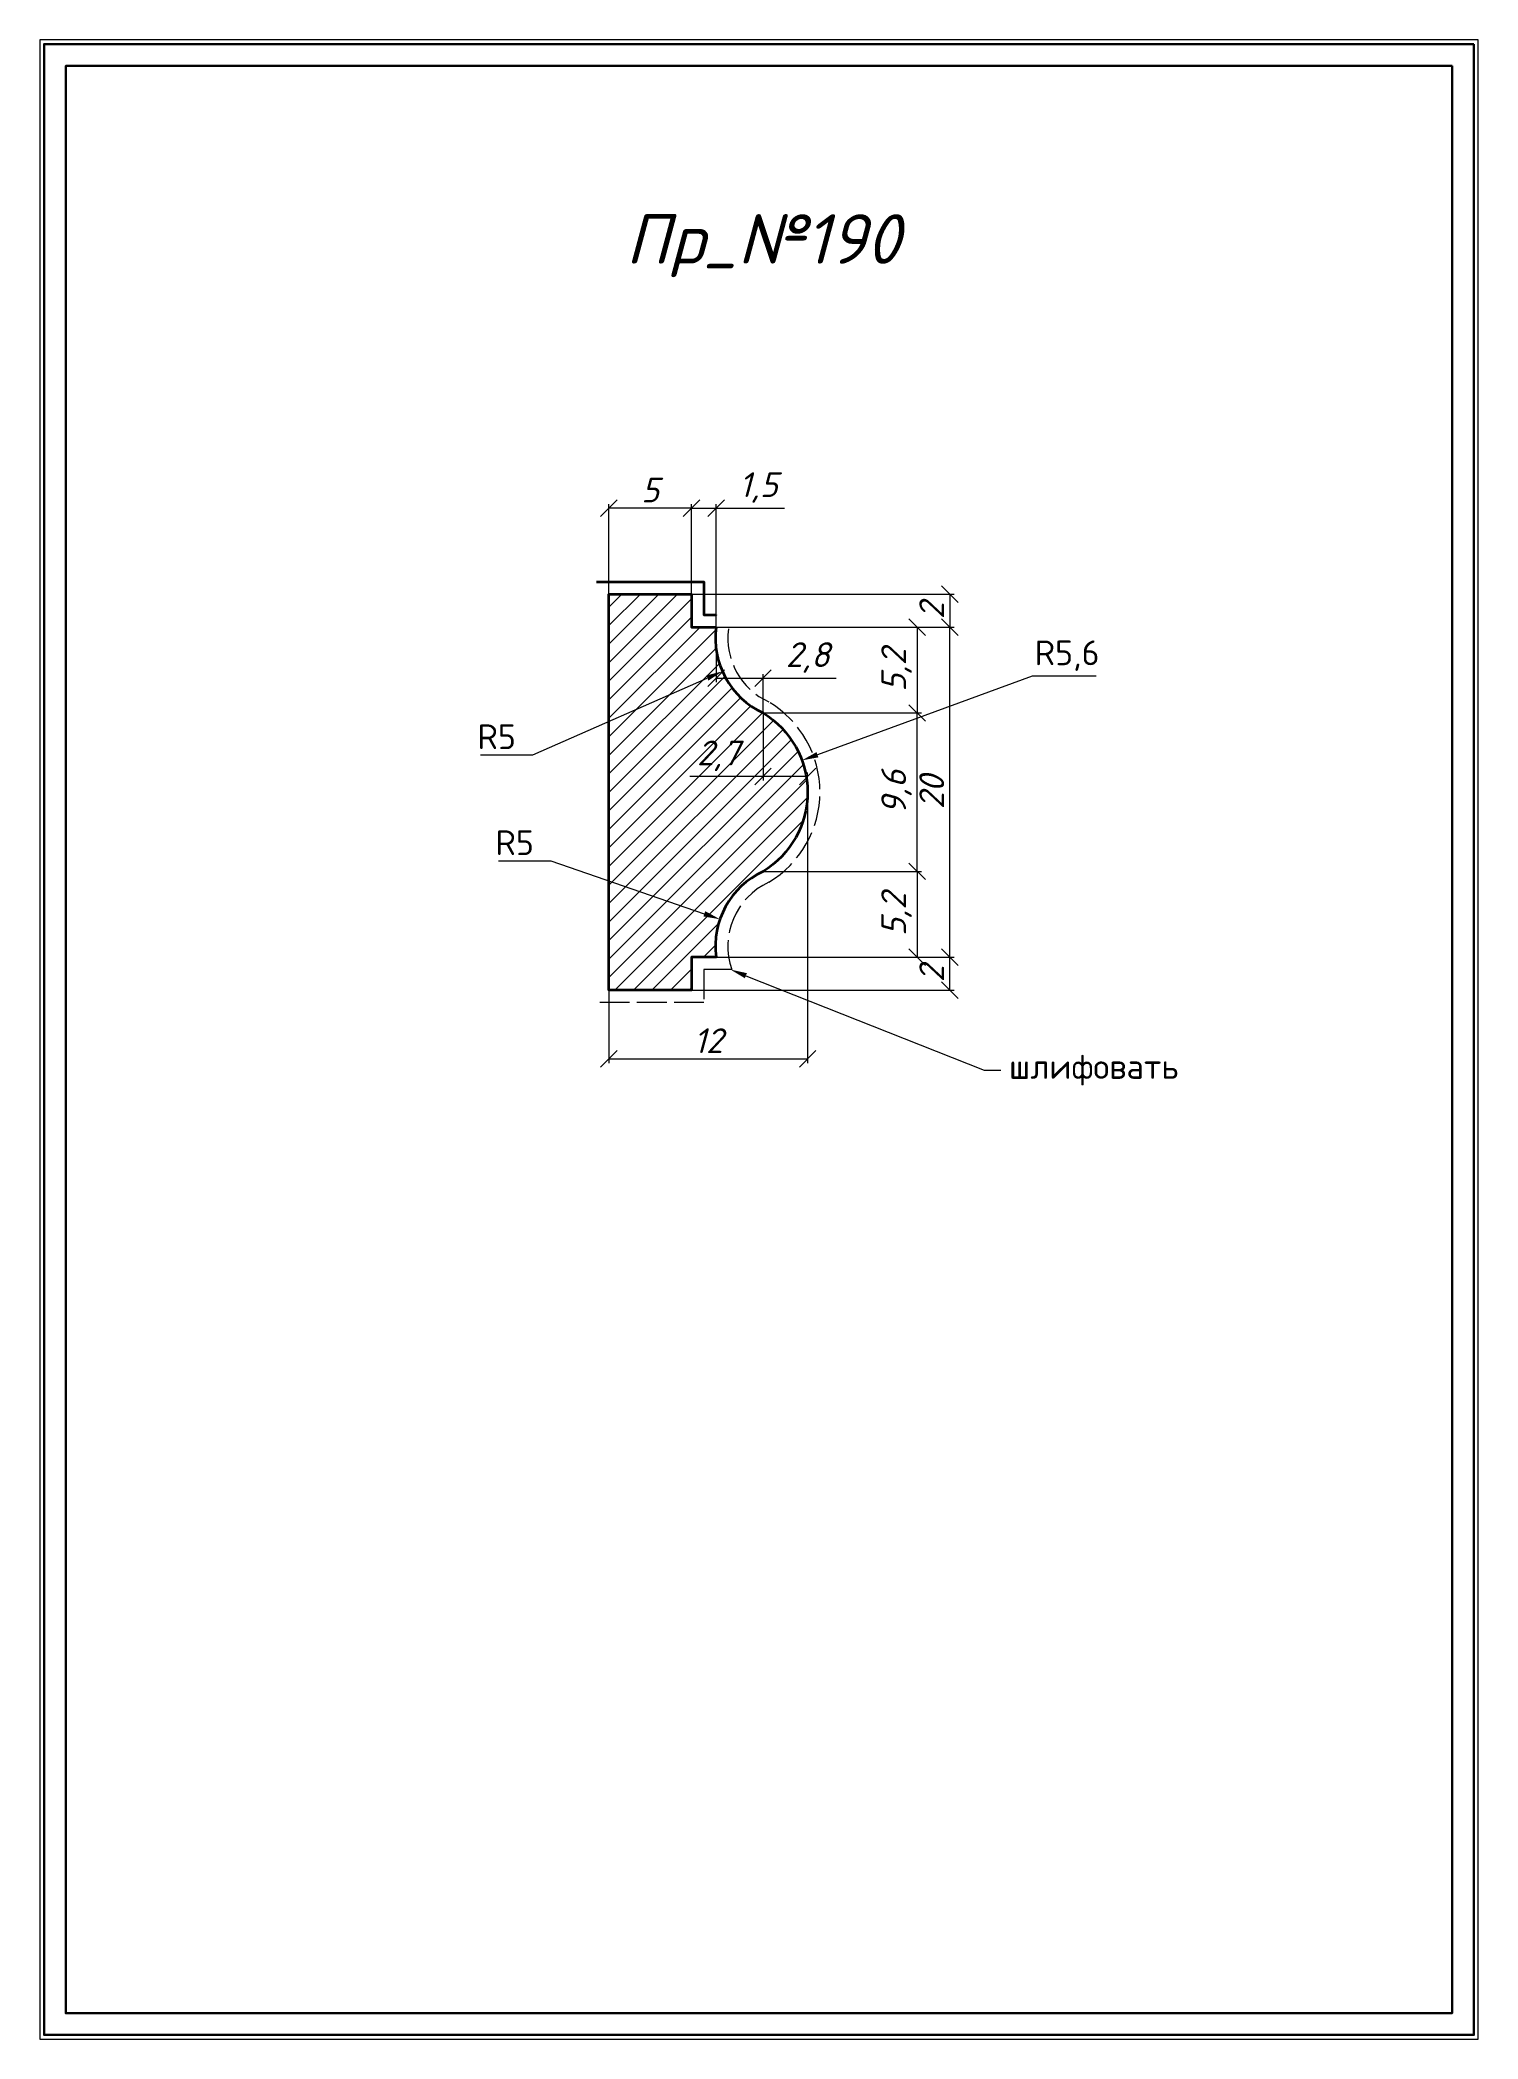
# Model space of a CAD drawing. Header units: millimetres. Extents: x 0 to 87, y -2499 to -2377.
import ezdxf
from ezdxf import colors
from ezdxf.entities.mleader import LeaderData, LeaderLine
from ezdxf.math import Vec2, Vec3

# ---------------------------------------------------------------- set-up
doc = ezdxf.new("R2010")
doc.units = ezdxf.units.MM
doc.linetypes.add('ACAD_ISO02W100', pattern=[15, 12, -3])
doc.layers.get('0').update_dxf_attribs({"lineweight": 13})
for name, color, linetype, lineweight in [('Пр_№190', 1, 'Continuous', 35), ('служебный слой ЛИНИИ ПУНКТИРНЫЕ', 7, 'ACAD_ISO02W100', 13), ('служебный слой НАДПИСИ', 7, 'Continuous', 13), ('служебный слой РАЗМЕРЫ', 7, 'Continuous', 9), ('служебный слой ШТАМП', 7, 'Continuous', 30)]:
    doc.layers.add(name, color=color, linetype=linetype, lineweight=lineweight)
doc.styles.add('ЕСКД', font='isocpeur.ttf', dxfattribs={"oblique": 15})
doc.styles.add('ЕСКД профили размеры', font='isocpeur.ttf')
doc.styles.add('ЕСКД профили текст', font='isocpeur.ttf')
doc.dimstyles.new('ЕСКД', dxfattribs={"dimtxt": 3.5, "dimasz": 2.5, "dimexe": 0.25, "dimexo": 0, "dimgap": 0.35, "dimtad": 1, "dimdec": 1, "dimzin": 9, "dimtxsty": 'ЕСКД', "dimblk": 'OBLIQUE', "dimcen": 0, "dimclrd": 256, "dimclre": 256, "dimclrt": 256, "dimadec": 1, "dimazin": 0, "dimtfac": 1, "dimtdec": 1, "dimtmove": 0, "dimatfit": 3, "dimldrblk": 'DOTSMALL', "dimfxl": 1, "dimlwd": -1, "dimlwe": -1, "dimarcsym": 0})
doc.dimstyles.new('ЕСКД профили$4', dxfattribs={"dimtxt": 1.5, "dimasz": 1, "dimexe": 0.3, "dimexo": 0, "dimgap": 0.35, "dimtad": 1, "dimtoh": 1, "dimdec": 1, "dimzin": 9, "dimtxsty": 'ЕСКД профили размеры', "dimblk": 'OBLIQUE', "dimcen": 0, "dimse1": 1, "dimclrd": 256, "dimclre": 256, "dimclrt": 256, "dimadec": 1, "dimazin": 0, "dimtfac": 1, "dimtdec": 1, "dimtofl": 0, "dimtmove": 0, "dimatfit": 3, "dimldrblk": 'DOTSMALL', "dimfxl": 1, "dimlwd": -1, "dimlwe": -1, "dimarcsym": 2})

# ---------------------------------------------------------------- blocks, each defined once
blk = doc.blocks.new('*D16')
at = {"layer": 'Defpoints', "color": 0, "transparency": 16777216}
for p in [(45.92, -2421.06), (40.64, -2422.99)]:
    blk.add_point(p, dxfattribs=at)
at = {"layer": 'служебный слой РАЗМЕРЫ', "transparency": 16777216}
for p, q in [((59.87, -2415.97), (46.86, -2420.72)), ((63.75, -2415.97), (59.87, -2415.97))]:
    blk.add_line(p, q, dxfattribs=at)
blk.add_solid([(46.8, -2420.56), (46.91, -2420.88), (45.92, -2421.06)], dxfattribs=at)
at = {"layer": 'служебный слой РАЗМЕРЫ', "transparency": 16777216, "insert": (61.98, -2414.72), "char_height": 1.5, "attachment_point": 5, "style": 'ЕСКД профили размеры'}
blk.add_mtext('R5,6', dxfattribs=at)
blk = doc.blocks.new('_DotSmall')
at = {"color": 0, "linetype": 'ByBlock', "lineweight": -3, "const_width": 0.5}
blk.add_lwpolyline([(-0.0625, 0, 1), (0.0625, 0, 1)], format="xyb", close=True, dxfattribs=at)
blk = doc.blocks.new('_OBLIQUE')
at = {"color": 0, "linetype": 'ByBlock'}
blk.add_line((-0.5, -0.5), (0.5, 0.5), dxfattribs=at)
blk = doc.blocks.new('*D14')
at = {"layer": 'Defpoints', "color": 0, "transparency": 16777216}
for p in [(45.68, -2413.66), (41.1, -2415.67)]:
    blk.add_point(p, dxfattribs=at)
at = {"layer": 'служебный слой РАЗМЕРЫ', "transparency": 16777216}
for p, q in [((29.61, -2420.73), (40.18, -2416.08)), ((26.44, -2420.73), (29.61, -2420.73))]:
    blk.add_line(p, q, dxfattribs=at)
blk.add_solid([(40.12, -2415.92), (40.25, -2416.23), (41.1, -2415.67)], dxfattribs=at)
at = {"layer": 'служебный слой РАЗМЕРЫ', "transparency": 16777216, "insert": (27.42, -2419.63), "char_height": 1.5, "attachment_point": 5, "style": 'ЕСКД профили размеры'}
blk.add_mtext('R5', dxfattribs=at)
blk = doc.blocks.new('*D13')
at = {"layer": 'Defpoints', "color": 0, "transparency": 16777216}
for p in [(40.95, -2430.69), (45.68, -2432.32)]:
    blk.add_point(p, dxfattribs=at)
at = {"layer": 'служебный слой РАЗМЕРЫ', "transparency": 16777216}
for p, q in [((27.54, -2427.15), (30.7, -2427.15)), ((30.7, -2427.15), (40, -2430.36))]:
    blk.add_line(p, q, dxfattribs=at)
blk.add_solid([(40.06, -2430.2), (39.95, -2430.52), (40.95, -2430.69)], dxfattribs=at)
at = {"layer": 'служебный слой РАЗМЕРЫ', "transparency": 16777216, "insert": (28.51, -2426.05), "char_height": 1.5, "attachment_point": 5, "style": 'ЕСКД профили размеры'}
blk.add_mtext('R5', dxfattribs=at)
blk = doc.blocks.new('*D12')
at = {"layer": 'Defpoints', "color": 0, "transparency": 16777216}
for p in [(43.56, -2418.19), (43.56, -2422.04), (46.26, -2422.99)]:
    blk.add_point(p, dxfattribs=at)
at = {"layer": 'служебный слой РАЗМЕРЫ', "transparency": 16777216}
for p, q in [((43.56, -2418.19), (43.56, -2422.29)), ((43.56, -2422.04), (39.13, -2422.04)), ((46.26, -2422.04), (43.56, -2422.04)), ((46.26, -2422.99), (46.26, -2421.79))]:
    blk.add_line(p, q, dxfattribs=at)
at = {"layer": 'служебный слой РАЗМЕРЫ', "transparency": 16777216, "rotation": 180}
blk.add_blockref('_OBLIQUE', (43.56, -2422.04), dxfattribs=at)
at = {"layer": 'служебный слой РАЗМЕРЫ', "transparency": 16777216}
blk.add_blockref('_OBLIQUE', (46.26, -2422.04), dxfattribs=at)
at = {"layer": 'служебный слой РАЗМЕРЫ', "transparency": 16777216, "insert": (40.85, -2420.79), "char_height": 1.5, "attachment_point": 5, "style": 'ЕСКД'}
blk.add_mtext('2,7', dxfattribs=at)
blk = doc.blocks.new('*D11')
at = {"layer": 'Defpoints', "color": 0, "transparency": 16777216}
for p in [(40.72, -2412.99), (43.56, -2416.08), (43.56, -2418.19)]:
    blk.add_point(p, dxfattribs=at)
at = {"layer": 'служебный слой РАЗМЕРЫ', "transparency": 16777216}
for p, q in [((40.72, -2412.99), (40.72, -2416.33)), ((40.72, -2416.08), (43.56, -2416.08)), ((43.56, -2418.19), (43.56, -2415.83)), ((43.56, -2416.08), (47.99, -2416.08))]:
    blk.add_line(p, q, dxfattribs=at)
at = {"layer": 'служебный слой РАЗМЕРЫ', "transparency": 16777216, "rotation": 180}
blk.add_blockref('_OBLIQUE', (40.72, -2416.08), dxfattribs=at)
at = {"layer": 'служебный слой РАЗМЕРЫ', "transparency": 16777216}
blk.add_blockref('_OBLIQUE', (43.56, -2416.08), dxfattribs=at)
at = {"layer": 'служебный слой РАЗМЕРЫ', "transparency": 16777216, "insert": (46.27, -2414.83), "char_height": 1.5, "attachment_point": 5, "style": 'ЕСКД'}
blk.add_mtext('2,8', dxfattribs=at)
blk = doc.blocks.new('*D10')
at = {"layer": 'Defpoints', "color": 0, "transparency": 16777216}
for p in [(40.72, -2412.99), (43.56, -2418.19), (52.9, -2418.19)]:
    blk.add_point(p, dxfattribs=at)
at = {"layer": 'служебный слой РАЗМЕРЫ', "transparency": 16777216}
for p, q in [((40.72, -2412.99), (53.15, -2412.99)), ((52.9, -2412.99), (52.9, -2418.19)), ((43.56, -2418.19), (53.15, -2418.19))]:
    blk.add_line(p, q, dxfattribs=at)
for p, rotation in [((52.9, -2412.99), 90), ((52.9, -2418.19), 270)]:
    blk.add_blockref('_OBLIQUE', p, dxfattribs=dict(at, rotation=rotation))
at = {"layer": 'служебный слой РАЗМЕРЫ', "transparency": 16777216, "insert": (51.65, -2415.59), "char_height": 1.5, "attachment_point": 5, "rotation": 90, "style": 'ЕСКД'}
blk.add_mtext('5,2', dxfattribs=at)
blk = doc.blocks.new('*D9')
at = {"layer": 'Defpoints', "color": 0, "transparency": 16777216}
for p in [(43.56, -2418.19), (52.9, -2418.19), (43.56, -2427.79)]:
    blk.add_point(p, dxfattribs=at)
at = {"layer": 'служебный слой РАЗМЕРЫ', "transparency": 16777216}
for p, q in [((43.56, -2418.19), (53.15, -2418.19)), ((52.9, -2427.79), (52.9, -2418.19)), ((43.56, -2427.79), (53.15, -2427.79))]:
    blk.add_line(p, q, dxfattribs=at)
for p, rotation in [((52.9, -2418.19), 90), ((52.9, -2427.79), 270)]:
    blk.add_blockref('_OBLIQUE', p, dxfattribs=dict(at, rotation=rotation))
at = {"layer": 'служебный слой РАЗМЕРЫ', "transparency": 16777216, "insert": (51.65, -2422.99), "char_height": 1.5, "attachment_point": 5, "rotation": 90, "style": 'ЕСКД'}
blk.add_mtext('9,6', dxfattribs=at)
blk = doc.blocks.new('*D8')
at = {"layer": 'Defpoints', "color": 0, "transparency": 16777216}
for p in [(43.56, -2427.79), (40.72, -2432.99), (52.9, -2432.99)]:
    blk.add_point(p, dxfattribs=at)
at = {"layer": 'служебный слой РАЗМЕРЫ', "transparency": 16777216}
for p, q in [((43.56, -2427.79), (53.15, -2427.79)), ((52.9, -2427.79), (52.9, -2432.99)), ((40.72, -2432.99), (53.15, -2432.99))]:
    blk.add_line(p, q, dxfattribs=at)
for p, rotation in [((52.9, -2427.79), 90), ((52.9, -2432.99), 270)]:
    blk.add_blockref('_OBLIQUE', p, dxfattribs=dict(at, rotation=rotation))
at = {"layer": 'служебный слой РАЗМЕРЫ', "transparency": 16777216, "insert": (51.65, -2430.39), "char_height": 1.5, "attachment_point": 5, "rotation": 90, "style": 'ЕСКД'}
blk.add_mtext('5,2', dxfattribs=at)
blk = doc.blocks.new('*D7')
at = {"layer": 'Defpoints', "color": 0, "transparency": 16777216}
for p in [(40.72, -2432.99), (54.88, -2432.99), (39.22, -2434.99)]:
    blk.add_point(p, dxfattribs=at)
at = {"layer": 'служебный слой РАЗМЕРЫ', "transparency": 16777216}
for p, q in [((40.72, -2432.99), (55.13, -2432.99)), ((54.88, -2434.99), (54.88, -2432.99)), ((39.22, -2434.99), (55.13, -2434.99))]:
    blk.add_line(p, q, dxfattribs=at)
for p, rotation in [((54.88, -2432.99), 90), ((54.88, -2434.99), 270)]:
    blk.add_blockref('_OBLIQUE', p, dxfattribs=dict(at, rotation=rotation))
at = {"layer": 'служебный слой РАЗМЕРЫ', "transparency": 16777216, "insert": (53.78, -2433.99), "char_height": 1.5, "attachment_point": 5, "rotation": 90, "style": 'ЕСКД'}
blk.add_mtext('2', dxfattribs=at)
blk = doc.blocks.new('*D6')
at = {"layer": 'Defpoints', "color": 0, "transparency": 16777216}
for p in [(34.22, -2405.78), (34.22, -2410.99), (39.22, -2410.99)]:
    blk.add_point(p, dxfattribs=at)
at = {"layer": 'служебный слой РАЗМЕРЫ', "transparency": 16777216}
for p, q in [((34.22, -2410.99), (34.22, -2405.53)), ((39.22, -2410.99), (39.22, -2405.53)), ((39.22, -2405.78), (34.22, -2405.78))]:
    blk.add_line(p, q, dxfattribs=at)
at = {"layer": 'служебный слой РАЗМЕРЫ', "transparency": 16777216, "rotation": 180}
blk.add_blockref('_OBLIQUE', (34.22, -2405.78), dxfattribs=at)
at = {"layer": 'служебный слой РАЗМЕРЫ', "transparency": 16777216}
blk.add_blockref('_OBLIQUE', (39.22, -2405.78), dxfattribs=at)
at = {"layer": 'служебный слой РАЗМЕРЫ', "transparency": 16777216, "insert": (36.72, -2404.68), "char_height": 1.5, "attachment_point": 5, "style": 'ЕСКД'}
blk.add_mtext('5', dxfattribs=at)
blk = doc.blocks.new('*D5')
at = {"layer": 'Defpoints', "color": 0, "transparency": 16777216}
for p in [(40.72, -2405.78), (39.22, -2412.99), (40.72, -2412.99)]:
    blk.add_point(p, dxfattribs=at)
at = {"layer": 'служебный слой РАЗМЕРЫ', "transparency": 16777216}
for p, q in [((39.22, -2412.99), (39.22, -2405.53)), ((40.72, -2412.99), (40.72, -2405.53)), ((39.22, -2405.78), (40.72, -2405.78)), ((40.72, -2405.78), (44.85, -2405.78))]:
    blk.add_line(p, q, dxfattribs=at)
at = {"layer": 'служебный слой РАЗМЕРЫ', "transparency": 16777216, "rotation": 180}
blk.add_blockref('_OBLIQUE', (39.22, -2405.78), dxfattribs=at)
at = {"layer": 'служебный слой РАЗМЕРЫ', "transparency": 16777216}
blk.add_blockref('_OBLIQUE', (40.72, -2405.78), dxfattribs=at)
at = {"layer": 'служебный слой РАЗМЕРЫ', "transparency": 16777216, "insert": (43.28, -2404.53), "char_height": 1.5, "attachment_point": 5, "style": 'ЕСКД'}
blk.add_mtext('1,5', dxfattribs=at)
blk = doc.blocks.new('*D3')
at = {"layer": 'Defpoints', "color": 0, "transparency": 16777216}
for p in [(39.22, -2410.99), (39.22, -2412.99), (54.88, -2412.99)]:
    blk.add_point(p, dxfattribs=at)
at = {"layer": 'служебный слой РАЗМЕРЫ', "transparency": 16777216}
for p, q in [((39.22, -2410.99), (55.13, -2410.99)), ((54.88, -2410.99), (54.88, -2412.99)), ((39.22, -2412.99), (55.13, -2412.99))]:
    blk.add_line(p, q, dxfattribs=at)
for p, rotation in [((54.88, -2410.99), 90), ((54.88, -2412.99), 270)]:
    blk.add_blockref('_OBLIQUE', p, dxfattribs=dict(at, rotation=rotation))
at = {"layer": 'служебный слой РАЗМЕРЫ', "transparency": 16777216, "insert": (53.78, -2411.99), "char_height": 1.5, "attachment_point": 5, "rotation": 90, "style": 'ЕСКД'}
blk.add_mtext('2', dxfattribs=at)

msp = doc.modelspace()

# ---------------------------------------------------------------- hatches: boundary and pattern name
at = {"layer": 'служебный слой РАЗМЕРЫ'}
h = msp.add_hatch(dxfattribs=at)
h.set_pattern_fill('ANSI31', color=256, scale=0.25, style=0)
h.paths.add_polyline_path([(39.22, -2412.99), (39.22, -2410.99), (34.22, -2410.99), (34.22, -2434.99), (39.22, -2434.99), (39.22, -2432.99), (40.72, -2432.99, -0.327964), (43.56, -2427.79, 0.562155), (43.56, -2418.19, -0.328043), (40.72, -2412.99)])
h.paths.add_polyline_path([(38.7, -2422.35), (42.07, -2422.35), (43.03, -2418.77), (39.66, -2418.77)], flags=24)

# ---------------------------------------------------------------- linework, layer by layer
at = {"layer": 'Пр_№190'}
msp.add_lwpolyline([(33.47, -2410.24), (39.97, -2410.24), (39.97, -2412.24), (40.72, -2412.24), (40.72, -2412.24)], dxfattribs=at)
msp.add_lwpolyline([(40.72, -2412.99, 0.328043), (43.56, -2418.19, -0.562155), (43.56, -2427.79, 0.327964), (40.72, -2432.99), (40.72, -2432.99), (39.22, -2432.99), (39.22, -2434.99), (34.22, -2434.99), (34.22, -2410.99), (39.22, -2410.99), (39.22, -2412.99), (40.72, -2412.99), (40.72, -2412.99)], format="xyb", dxfattribs=at)
at = {"layer": 'служебный слой ЛИНИИ ПУНКТИРНЫЕ', "ltscale": 0.15}
msp.add_lwpolyline([(33.47, -2410.24), (39.97, -2410.24), (39.97, -2412.24), (40.72, -2412.24), (40.72, -2412.24)], dxfattribs=at)
msp.add_lwpolyline([(41.46, -2413.1, 0.329721), (43.91, -2417.52, -0.566727), (43.91, -2428.45, 0.388605), (41.67, -2433.74), (40.72, -2433.74), (39.97, -2433.74), (39.97, -2435.74), (33.47, -2435.74)], format="xyb", dxfattribs=at)
at = {"layer": 'служебный слой ШТАМП', "color": 6, "lineweight": 5, "ltscale": 100}
msp.add_lwpolyline([(86.88, -2377.41), (-0.25, -2377.41), (-0.25, -2498.54), (86.88, -2498.54)], close=True, dxfattribs=at)
at = {"layer": 'служебный слой ШТАМП', "ltscale": 100}
for points in [[(86.63, -2377.66), (0, -2377.66), (0, -2498.29), (86.63, -2498.29)], [(85.31, -2378.98), (1.31, -2378.98), (1.31, -2496.98), (85.31, -2496.98)]]:
    msp.add_lwpolyline(points, close=True, dxfattribs=at)

# ---------------------------------------------------------------- texts
at = {"layer": 'служебный слой НАДПИСИ', "style": 'ЕСКД', "oblique": 15}
msp.add_text('Пр_№190', height=3, dxfattribs=at).set_placement((35.23, -2390.97))

# ---------------------------------------------------------------- dimensions: what is measured, and where the dimension line sits
at = {"layer": 'служебный слой РАЗМЕРЫ'}
for base, p1, p2, angle, picture, middle in [((34.22, -2405.78), (39.22, -2410.99), (34.22, -2410.99), 180, '*D6', (36.72, -2404.68)), ((40.72, -2405.78), (39.22, -2412.99), (40.72, -2412.99), 180, '*D5', (43.28, -2404.53)), ((54.88, -2412.99), (39.22, -2410.99), (39.22, -2412.99), 90, '*D3', (53.78, -2411.99)), ((52.9, -2418.19), (40.72, -2412.99), (43.56, -2418.19), 90, '*D10', (51.65, -2415.59)), ((52.9, -2418.19), (43.56, -2427.79), (43.56, -2418.19), 90, '*D9', (51.65, -2422.99)), ((52.9, -2432.99), (43.56, -2427.79), (40.72, -2432.99), 90, '*D8', (51.65, -2430.39)), ((54.88, -2432.99), (39.22, -2434.99), (40.72, -2432.99), 270, '*D7', (53.78, -2433.99))]:
    dim = msp.add_linear_dim(base=base, p1=p1, p2=p2, angle=angle, dimstyle='ЕСКД', override={"dimtxt": 1.5, "dimasz": 1}, dxfattribs=at)
    dim.commit()
    dim.dimension.update_dxf_attribs({"geometry": picture, "text_midpoint": middle})
msp.add_linear_dim(base=(54.88, -2412.99), p1=(40.72, -2432.99), p2=(40.72, -2412.99), angle=90, dimstyle='ЕСКД', override={"dimtxt": 1.5, "dimasz": 1}, dxfattribs=at).render()
for center, mpoint, picture, middle in [((45.68, -2413.66), (41.1, -2415.67), '*D14', (27.42, -2420.73)), ((40.64, -2422.99), (45.92, -2421.06), '*D16', (61.98, -2415.97)), ((45.68, -2432.32), (40.95, -2430.69), '*D13', (28.51, -2427.15))]:
    dim = msp.add_radius_dim(center=center, mpoint=mpoint, dimstyle='ЕСКД профили$4', override={"dimsah": 1}, dxfattribs=at)
    dim.commit()
    dim.dimension.update_dxf_attribs({"geometry": picture, "text_midpoint": middle, "dimtype": 132})
for base, p1, picture, middle in [((43.56, -2416.08), (40.72, -2412.99), '*D11', (46.27, -2414.83)), ((43.56, -2422.04), (46.26, -2422.99), '*D12', (40.85, -2420.79))]:
    dim = msp.add_linear_dim(base=base, p1=p1, p2=(43.56, -2418.19), dimstyle='ЕСКД', override={"dimtxt": 1.5, "dimasz": 1}, dxfattribs=at)
    dim.commit()
    dim.dimension.update_dxf_attribs({"geometry": picture, "text_midpoint": middle})
msp.add_linear_dim(base=(46.26, -2439.15), p1=(34.22, -2434.99), p2=(46.26, -2423.25), dimstyle='ЕСКД', override={"dimtxt": 1.5, "dimasz": 1}, dxfattribs=at).render()

# ---------------------------------------------------------------- leaders
ml = msp.add_multileader_mtext('Standard', dxfattribs=at)
ml.set_content('\\A1;шлифовать', color=256, style='ЕСКД профили текст')
ml.set_leader_properties(color=256, linetype='ByLayer', lineweight=-1)
ml.build(insert=Vec2(0, 0))
ml.multileader.update_dxf_attribs({"dogleg_length": 1, "arrow_head_size": 1})
ctx = ml.context
ctx.base_point, ctx.char_height, ctx.arrow_head_size, ctx.landing_gap_size, ctx.plane_origin = Vec3(57.96, -2439.84), 1.5, 1, 0.5, Vec3(52.2, -2417.14)
notes = []
notes.append((ctx, [(1, (1, 1, 0), (56.96, -2439.84), (1, 0), 1, [(0, [(41.59, -2433.74)], 0, [])])]))
ctx.mtext.insert, ctx.mtext.flow_direction = Vec3(58.46, -2438.86), 5
for ctx, leaders in notes:
    for number, flags, end, landing, length, lines in leaders:
        leader = LeaderData()
        leader.index, (leader.has_last_leader_line, leader.has_dogleg_vector, leader.attachment_direction) = number, flags
        leader.last_leader_point, leader.dogleg_vector, leader.dogleg_length = Vec3(end), Vec3(landing), length
        for number, points, colour, breaks in lines:
            line = LeaderLine()
            line.index, line.vertices, line.color, line.breaks = number, Vec3.list(points), colors.encode_raw_color(colour), breaks
            leader.lines.append(line)
        ctx.leaders.append(leader)

doc.saveas('drawing.dxf')
